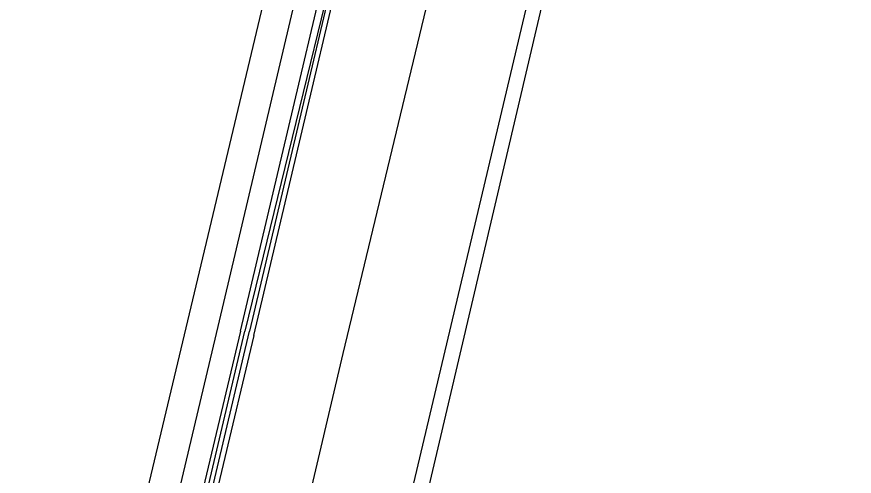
# Model space of a CAD drawing. Header units: feet. Extents: x -84 to 198, y -22 to 181.
# Drawn here: x 119.984 to 122.49, y 88.557 to 89.931 of the extents above; entities that cross this region are included whole.
import ezdxf

# ---------------------------------------------------------------- set-up
doc = ezdxf.new("R2010")
doc.units = ezdxf.units.FT
doc.layers.add('A-LINEA', color=7, linetype='CONTINUOUS')

msp = doc.modelspace()

# ---------------------------------------------------------------- linework, layer by layer
at = {"layer": 'A-LINEA'}
for p, q in [((120.92, 90.8044), (119.2667, 83.8711)), ((121.6667, 90.6311), (120.0267, 83.6978)), ((120.5867, 89.0044), (120.9733, 90.6444))]:
    msp.add_line(p, q, dxfattribs=at)
for points in [[(137.56, 101.5111), (135.7467, 97.9511), (132.9467, 93.1644), (129.2133, 94.0444), (125.48, 94.9378), (124.7867, 91.9644), (124.4, 90.3378), (124.08, 90.4178), (123.04, 90.6578), (121.7867, 90.9511), (118.2, 75.6978), (129.9467, 72.9244)], [(121.3867, 90.6978), (120.96, 88.9244), (120.5867, 87.3378)], [(120.6533, 88.9911), (121.0533, 90.6844), (121.0667, 90.6844), (121.08, 90.6844), (120.6667, 88.9911)], [(120.6933, 88.9778), (121.0933, 90.6711), (121.0933, 90.6844), (121.08, 90.6844), (120.68, 88.9911)], [(120.24, 87.4311), (120.24, 87.4311), (120.2133, 87.4311), (120.5867, 89.0044)], [(120.6533, 88.9911), (120.2667, 87.3644), (120.2667, 87.3511), (120.28, 87.3511), (120.6667, 88.9911)], [(120.6933, 88.9778), (120.3067, 87.3511), (120.2933, 87.3511), (120.68, 88.9911)]]:
    msp.add_lwpolyline(points, dxfattribs=at)

doc.saveas('drawing.dxf')
